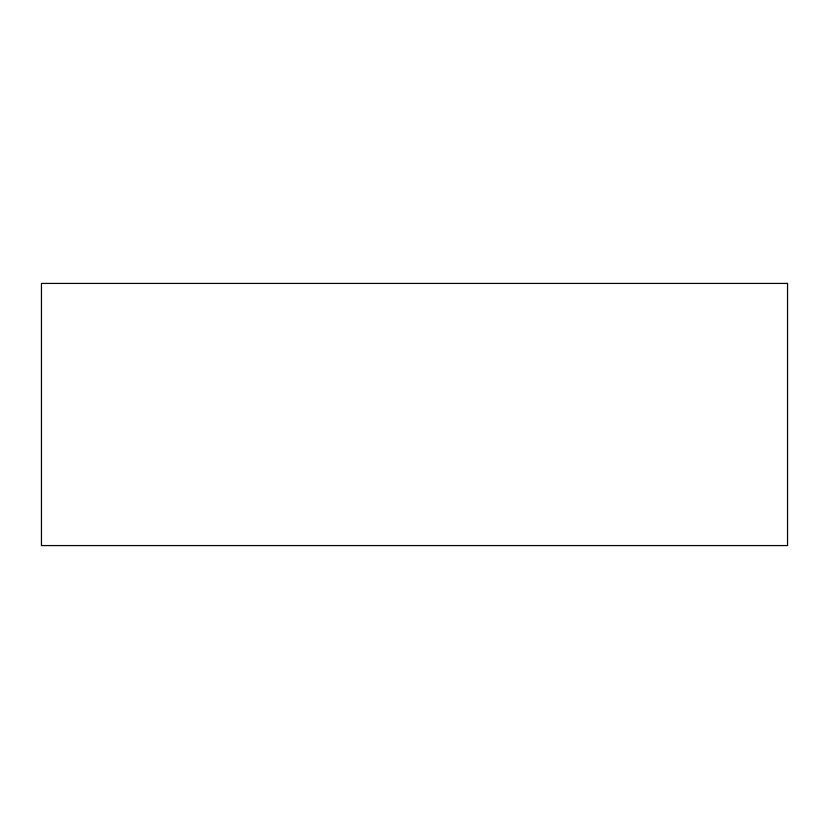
<?xml version="1.0" encoding="UTF-8"?>
<svg xmlns="http://www.w3.org/2000/svg" width="829" height="829" viewBox="0 0 829 829"><rect width="100%" height="100%" fill="white"/><g stroke="black" fill="none" stroke-linecap="round" stroke-linejoin="round"><path stroke-width="1.24" d="M787.55 283.425L41.45 283.425L41.45 545.575L787.55 545.575L787.55 283.425"/></g></svg>
